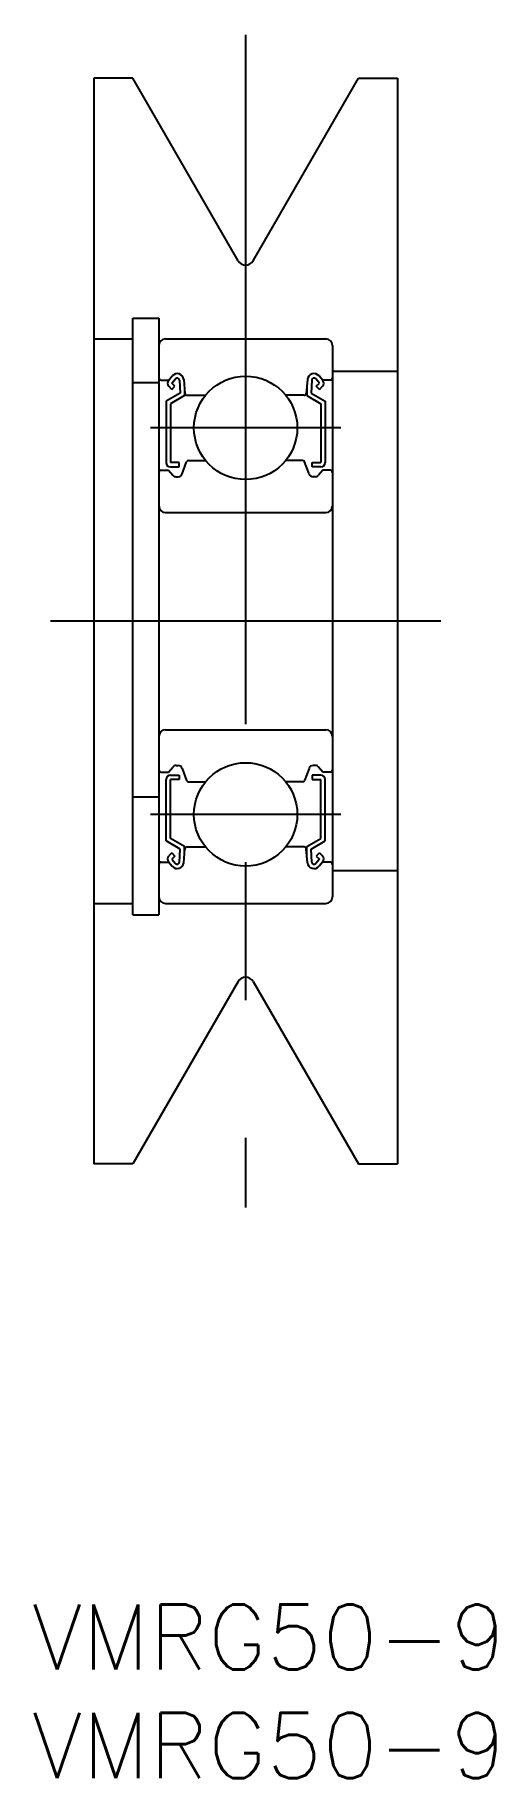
# Model space of a CAD drawing. Extents: x -2.7 to 18.5, y -53.3 to 27.
import ezdxf

# ---------------------------------------------------------------- set-up
doc = ezdxf.new("R2010")
doc.units = 0
doc.linetypes.add('CENTER', pattern=[50.8, 31.75, -6.35, 6.35, -6.35])
doc.layers.get('0').update_dxf_attribs({"linetype": 'CONTINUOUS'})
doc.layers.add('CENTER', color=1, linetype='CENTER')
doc.styles.get("Standard").update_dxf_attribs({"font": 'txt.shx', "height": 3, "bigfont": 'bigfont.shx'})

msp = doc.modelspace()

# ---------------------------------------------------------------- linework, layer by layer
at = {"color": 7, "linetype": 'CONTINUOUS'}
for p, q in [((0, 25), (0, -25)), ((1.804, 25), (0, 25)), ((6.654, 16.6), (1.804, 25)), ((7.346, 16.6), (12.196, 25)), ((12.196, 25), (14, 25)), ((14, 25), (14, -25)), ((1.8, -13.523), (1.8, 13.952)), ((1.8, 13.952), (3, 13.952)), ((3, 13.952), (3, -13.523)), ((0, 13), (1.8, 13)), ((3.3, 13), (10.7, 13)), ((11, 12.7), (11, -12.7)), ((3.448, 11.086), (3.619, 11.291)), ((10.552, 11.086), (10.381, 11.291)), ((14, 11.5), (11, 11.5)), ((1.8, 10.984), (3, 10.984)), ((3.1, 11.1), (3.46, 11.1)), ((3.981, 10.501), (3.331, 10.125)), ((3.602, 10.675), (3.46, 10.816)), ((3.602, 10.958), (3.772, 11.16)), ((3.743, 10.817), (3.602, 10.958)), ((3.602, 10.675), (3.743, 10.817)), ((3.948, 11.101), (3.981, 10.501)), ((4.148, 11.124), (4.203, 10.491)), ((4.181, 10.746), (4.181, 10.385)), ((9.852, 11.124), (9.797, 10.491)), ((9.819, 10.746), (9.819, 10.385)), ((10.052, 11.101), (10.019, 10.501)), ((10.019, 10.501), (10.669, 10.125)), ((10.398, 10.958), (10.228, 11.16)), ((10.257, 10.817), (10.398, 10.958)), ((10.398, 10.675), (10.257, 10.817)), ((10.398, 10.675), (10.54, 10.816)), ((10.9, 11.1), (10.54, 11.1)), ((3.331, 10.125), (3.331, 7.3)), ((4.181, 10.385), (3.531, 10.01)), ((3.531, 10.01), (3.531, 7.3)), ((4.303, 10.4), (5.151, 10.4)), ((9.697, 10.4), (8.849, 10.4)), ((9.819, 10.385), (10.469, 10.01)), ((10.469, 10.01), (10.469, 7.3)), ((10.669, 10.125), (10.669, 7.3)), ((3.931, 7.3), (3.531, 7.3)), ((3.931, 7.1), (3.931, 7.3)), ((4.079, 6.782), (4.28, 7.334)), ((4.374, 7.4), (5.151, 7.4)), ((9.626, 7.4), (8.849, 7.4)), ((9.921, 6.782), (9.72, 7.334)), ((10.069, 7.1), (10.069, 7.3)), ((10.069, 7.3), (10.469, 7.3)), ((3.1, 6.95), (3.45, 6.95)), ((3.45, 6.95), (3.642, 6.721)), ((3.531, 7.1), (3.931, 7.1)), ((3.795, 6.65), (3.891, 6.65)), ((10.469, 7.1), (10.069, 7.1)), ((10.205, 6.65), (10.109, 6.65)), ((10.55, 6.95), (10.358, 6.721)), ((10.9, 6.95), (10.55, 6.95)), ((3.3, 5), (10.7, 5)), ((3.3, -5), (10.7, -5)), ((3.1, -6.95), (3.45, -6.95)), ((3.45, -6.95), (3.642, -6.721)), ((3.531, -7.1), (3.931, -7.1)), ((3.795, -6.65), (3.891, -6.65)), ((3.931, -7.1), (3.931, -7.3)), ((4.079, -6.782), (4.28, -7.334)), ((9.921, -6.782), (9.72, -7.334)), ((10.069, -7.1), (10.069, -7.3)), ((10.469, -7.1), (10.069, -7.1)), ((10.205, -6.65), (10.109, -6.65)), ((10.55, -6.95), (10.358, -6.721)), ((10.9, -6.95), (10.55, -6.95)), ((3.331, -10.125), (3.331, -7.3)), ((3.531, -10.01), (3.531, -7.3)), ((3.931, -7.3), (3.531, -7.3)), ((4.374, -7.4), (5.151, -7.4)), ((9.626, -7.4), (8.849, -7.4)), ((10.069, -7.3), (10.469, -7.3)), ((10.469, -10.01), (10.469, -7.3)), ((10.669, -10.125), (10.669, -7.3)), ((1.8, -8.097), (3, -8.097)), ((3.981, -10.501), (3.331, -10.125)), ((4.181, -10.385), (3.531, -10.01)), ((4.181, -10.746), (4.181, -10.385)), ((4.303, -10.4), (5.151, -10.4)), ((9.697, -10.4), (8.849, -10.4)), ((9.819, -10.385), (10.469, -10.01)), ((9.819, -10.746), (9.819, -10.385)), ((10.019, -10.501), (10.669, -10.125)), ((3.1, -11.1), (3.46, -11.1)), ((3.448, -11.086), (3.619, -11.291)), ((3.602, -10.675), (3.46, -10.816)), ((3.602, -10.675), (3.743, -10.817)), ((3.743, -10.817), (3.602, -10.958)), ((3.602, -10.958), (3.772, -11.16)), ((3.948, -11.101), (3.981, -10.501)), ((4.148, -11.124), (4.203, -10.491)), ((9.852, -11.124), (9.797, -10.491)), ((10.052, -11.101), (10.019, -10.501)), ((10.398, -10.958), (10.228, -11.16)), ((10.398, -10.675), (10.257, -10.817)), ((10.257, -10.817), (10.398, -10.958)), ((10.552, -11.086), (10.381, -11.291)), ((10.398, -10.675), (10.54, -10.816)), ((10.9, -11.1), (10.54, -11.1)), ((14, -11.5), (11, -11.5)), ((0, -13), (1.8, -13)), ((1.8, -13.523), (3, -13.523)), ((3.3, -13), (10.7, -13)), ((6.654, -16.6), (1.804, -25)), ((7.346, -16.6), (12.196, -25)), ((1.804, -25), (0, -25)), ((12.196, -25), (14, -25))]:
    msp.add_line(p, q, dxfattribs=at)
for centre in [(7, 8.9), (7, -8.9)]:
    msp.add_circle(centre, 2.381, dxfattribs=at)
for centre, radius, start, end in [((7, 16.8), 0.4, 210, 330), ((3.3, 12.7), 0.3, 90, 180), ((10.7, 12.7), 0.3, 0, 90), ((3.849, 11.098), 0.3, 4.93539, 140.13695), ((10.151, 11.098), 0.3, 39.86305, 175.06461), ((3.1, 11.2), 0.1, 180, 270), ((3.602, 10.958), 0.2, 140.13695, 225.00202), ((3.849, 11.096), 0.1, 3.10166, 139.95027), ((4.303, 10.5), 0.1, 184.93539, 270), ((9.697, 10.5), 0.1, 270, 355.06461), ((10.151, 11.096), 0.1, 40.04973, 176.89834), ((10.398, 10.958), 0.2, 314.99798, 39.86305), ((10.9, 11.2), 0.1, 270, 0), ((3.531, 7.3), 0.2, 180, 270), ((4.374, 7.3), 0.1, 90, 159.99156), ((9.626, 7.3), 0.1, 20.00844, 90), ((10.469, 7.3), 0.2, 270, 0), ((3.1, 6.85), 0.1, 90, 180.81025), ((3.795, 6.85), 0.2, 219.97618, 270), ((3.891, 6.85), 0.2, 270, 339.99156), ((10.109, 6.85), 0.2, 200.00844, 270), ((10.205, 6.85), 0.2, 270, 320.02382), ((10.9, 6.85), 0.1, 359.18975, 90), ((3.3, 5.3), 0.3, 180, 270), ((10.7, 5.3), 0.3, 270, 0), ((3.3, -5.3), 0.3, 90, 180), ((10.7, -5.3), 0.3, 0, 90), ((3.1, -6.85), 0.1, 179.18975, 270), ((3.531, -7.3), 0.2, 90, 180), ((3.795, -6.85), 0.2, 90, 140.02382), ((3.891, -6.85), 0.2, 20.00844, 90), ((10.109, -6.85), 0.2, 90, 159.99156), ((10.205, -6.85), 0.2, 39.97618, 90), ((10.469, -7.3), 0.2, 0, 90), ((10.9, -6.85), 0.1, 270, 0.81025), ((4.374, -7.3), 0.1, 200.00844, 270), ((9.626, -7.3), 0.1, 270, 339.99156), ((4.303, -10.5), 0.1, 90, 175.06461), ((9.697, -10.5), 0.1, 4.93539, 90), ((3.1, -11.2), 0.1, 90, 180), ((3.602, -10.958), 0.2, 134.99798, 219.86305), ((3.849, -11.098), 0.3, 219.86305, 355.06461), ((3.849, -11.096), 0.1, 220.04973, 356.89834), ((10.151, -11.098), 0.3, 184.93539, 320.13695), ((10.151, -11.096), 0.1, 183.10166, 319.95027), ((10.398, -10.958), 0.2, 320.13695, 45.00202), ((10.9, -11.2), 0.1, 0, 90), ((3.3, -12.7), 0.3, 180, 270), ((10.7, -12.7), 0.3, 270, 0), ((7, -16.8), 0.4, 30, 150)]:
    msp.add_arc(centre, radius, start, end, dxfattribs=at)
at = {"layer": 'CENTER', "color": 1, "linetype": 'CENTER'}
for p, q in [((7, 27), (7, -27)), ((11.381, 8.9), (2.619, 8.9)), ((16, 0), (-2, 0)), ((11.381, -8.9), (2.619, -8.9))]:
    msp.add_line(p, q, dxfattribs=at)

# ---------------------------------------------------------------- texts
at = {"color": 7, "linetype": 'CONTINUOUS'}
for p in [(-2.843, -48.284), (-2.843, -53.284)]:
    msp.add_text('VMRG50-9', height=3, dxfattribs=at).set_placement(p)

doc.saveas('drawing.dxf')
